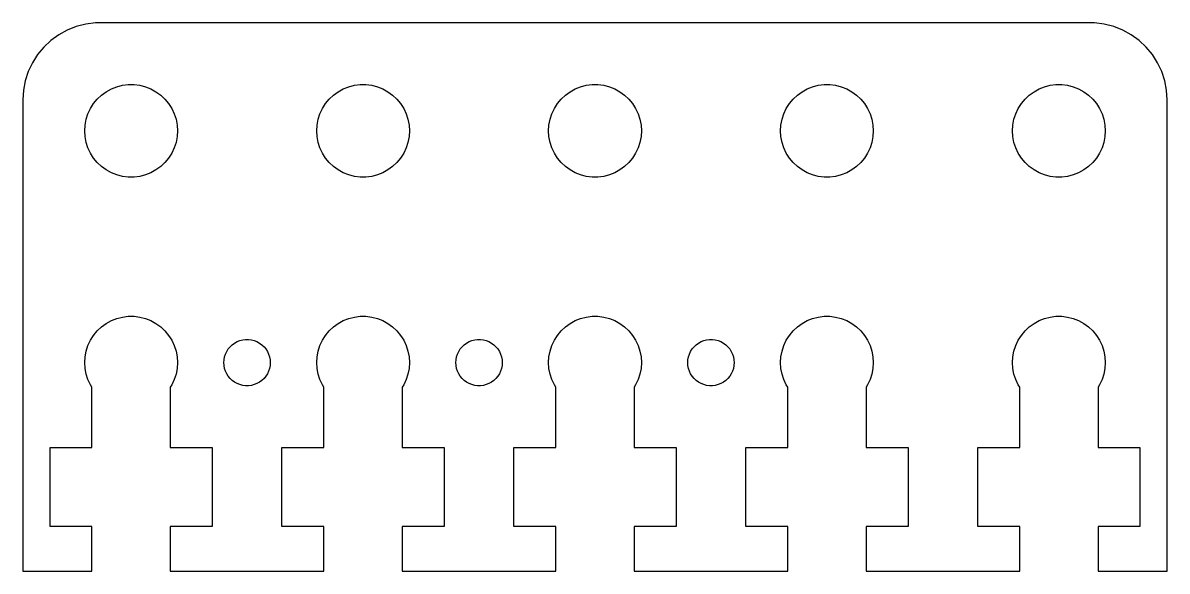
# Model space of a CAD drawing. Header units: metres. Extents: x -37 to 37, y 0 to 152.
# Drawn here: x -37 to 37, y 78 to 113.5 of the extents above; entities that cross this region are included whole.
import ezdxf

# ---------------------------------------------------------------- set-up
doc = ezdxf.new("R2010")
doc.units = ezdxf.units.M

msp = doc.modelspace()

# ---------------------------------------------------------------- linework, layer by layer
for p, q in [((-33.5451, 113.255), (-34.1289, 113.024)), ((-32.9369, 113.411), (-33.5451, 113.255)), ((-32.3139, 113.49), (-32.9369, 113.411)), ((32.3139, 113.49), (-32.3139, 113.49)), ((32.9369, 113.411), (32.3139, 113.49)), ((33.5451, 113.255), (32.9369, 113.411)), ((34.1289, 113.024), (33.5451, 113.255)), ((-34.6791, 112.722), (-35.1871, 112.353)), ((-34.1289, 113.024), (-34.6791, 112.722)), ((34.6791, 112.722), (34.1289, 113.024)), ((35.1871, 112.353), (34.6791, 112.722)), ((-35.6448, 111.923), (-36.0451, 111.439)), ((-35.1871, 112.353), (-35.6448, 111.923)), ((35.6448, 111.923), (35.1871, 112.353)), ((36.0451, 111.439), (35.6448, 111.923)), ((-36.0451, 111.439), (-36.3815, 110.909)), ((36.3815, 110.909), (36.0451, 111.439)), ((-36.6489, 110.341), (-36.8429, 109.743)), ((-36.3815, 110.909), (-36.6489, 110.341)), ((36.6489, 110.341), (36.3815, 110.909)), ((36.8429, 109.743), (36.6489, 110.341)), ((-36.8429, 109.743), (-36.9606, 109.127)), ((36.9606, 109.127), (36.8429, 109.743)), ((-36.9606, 109.127), (-37, 108.5)), ((-32.1869, 108.554), (-31.9123, 108.812)), ((-31.9123, 108.812), (-31.6075, 109.033)), ((-31.6075, 109.033), (-31.2773, 109.214)), ((-31.2773, 109.214), (-30.927, 109.353)), ((-30.927, 109.353), (-30.5621, 109.447)), ((-30.5621, 109.447), (-30.1884, 109.494)), ((-30.1884, 109.494), (-29.8116, 109.494)), ((-29.8116, 109.494), (-29.4379, 109.447)), ((-29.4379, 109.447), (-29.0729, 109.353)), ((-29.0729, 109.353), (-28.7227, 109.214)), ((-28.7227, 109.214), (-28.3925, 109.033)), ((-28.3925, 109.033), (-28.0877, 108.812)), ((-28.0877, 108.812), (-27.8131, 108.554)), ((-17.1869, 108.554), (-16.9123, 108.812)), ((-16.9123, 108.812), (-16.6075, 109.033)), ((-16.6075, 109.033), (-16.2773, 109.214)), ((-16.2773, 109.214), (-15.927, 109.353)), ((-15.927, 109.353), (-15.5621, 109.447)), ((-15.5621, 109.447), (-15.1884, 109.494)), ((-15.1884, 109.494), (-14.8116, 109.494)), ((-14.8116, 109.494), (-14.4379, 109.447)), ((-14.4379, 109.447), (-14.0729, 109.353)), ((-14.0729, 109.353), (-13.7227, 109.214)), ((-13.7227, 109.214), (-13.3925, 109.033)), ((-13.3925, 109.033), (-13.0877, 108.812)), ((-13.0877, 108.812), (-12.8131, 108.554)), ((-2.1869, 108.554), (-1.91226, 108.812)), ((-1.91226, 108.812), (-1.60747, 109.033)), ((-1.60747, 109.033), (-1.27733, 109.214)), ((-1.27733, 109.214), (-0.92705, 109.353)), ((-0.92705, 109.353), (-0.56213, 109.447)), ((-0.56213, 109.447), (-0.18837, 109.494)), ((-0.18837, 109.494), (0.18837, 109.494)), ((0.18837, 109.494), (0.56213, 109.447)), ((0.56213, 109.447), (0.92705, 109.353)), ((0.92705, 109.353), (1.27733, 109.214)), ((1.27733, 109.214), (1.60747, 109.033)), ((1.60747, 109.033), (1.91226, 108.812)), ((1.91226, 108.812), (2.1869, 108.554)), ((12.8131, 108.554), (13.0877, 108.812)), ((13.0877, 108.812), (13.3925, 109.033)), ((13.3925, 109.033), (13.7227, 109.214)), ((13.7227, 109.214), (14.0729, 109.353)), ((14.0729, 109.353), (14.4379, 109.447)), ((14.4379, 109.447), (14.8116, 109.494)), ((14.8116, 109.494), (15.1884, 109.494)), ((15.1884, 109.494), (15.5621, 109.447)), ((15.5621, 109.447), (15.927, 109.353)), ((15.927, 109.353), (16.2773, 109.214)), ((16.2773, 109.214), (16.6075, 109.033)), ((16.6075, 109.033), (16.9123, 108.812)), ((16.9123, 108.812), (17.1869, 108.554)), ((27.8131, 108.554), (28.0877, 108.812)), ((28.0877, 108.812), (28.3925, 109.033)), ((28.3925, 109.033), (28.7227, 109.214)), ((28.7227, 109.214), (29.0729, 109.353)), ((29.0729, 109.353), (29.4379, 109.447)), ((29.4379, 109.447), (29.8116, 109.494)), ((29.8116, 109.494), (30.1884, 109.494)), ((30.1884, 109.494), (30.5621, 109.447)), ((30.5621, 109.447), (30.927, 109.353)), ((30.927, 109.353), (31.2773, 109.214)), ((31.2773, 109.214), (31.6075, 109.033)), ((31.6075, 109.033), (31.9123, 108.812)), ((31.9123, 108.812), (32.1869, 108.554)), ((37, 108.5), (36.9606, 109.127)), ((-37, 108.5), (-37, 78)), ((-32.6289, 107.945), (-32.427, 108.263)), ((-32.427, 108.263), (-32.1869, 108.554)), ((-27.8131, 108.554), (-27.5729, 108.263)), ((-27.5729, 108.263), (-27.3711, 107.945)), ((-17.6289, 107.945), (-17.427, 108.263)), ((-17.427, 108.263), (-17.1869, 108.554)), ((-12.8131, 108.554), (-12.5729, 108.263)), ((-12.5729, 108.263), (-12.3711, 107.945)), ((-2.62891, 107.945), (-2.42705, 108.263)), ((-2.42705, 108.263), (-2.1869, 108.554)), ((2.1869, 108.554), (2.42705, 108.263)), ((2.42705, 108.263), (2.62891, 107.945)), ((12.3711, 107.945), (12.5729, 108.263)), ((12.5729, 108.263), (12.8131, 108.554)), ((17.1869, 108.554), (17.427, 108.263)), ((17.427, 108.263), (17.6289, 107.945)), ((27.3711, 107.945), (27.5729, 108.263)), ((27.5729, 108.263), (27.8131, 108.554)), ((32.1869, 108.554), (32.427, 108.263)), ((32.427, 108.263), (32.6289, 107.945)), ((37, 78), (37, 108.5)), ((-32.9057, 107.246), (-32.7893, 107.604)), ((-32.7893, 107.604), (-32.6289, 107.945)), ((-27.3711, 107.945), (-27.2107, 107.604)), ((-27.2107, 107.604), (-27.0942, 107.246)), ((-17.9057, 107.246), (-17.7893, 107.604)), ((-17.7893, 107.604), (-17.6289, 107.945)), ((-12.3711, 107.945), (-12.2107, 107.604)), ((-12.2107, 107.604), (-12.0942, 107.246)), ((-2.90575, 107.246), (-2.78932, 107.604)), ((-2.78932, 107.604), (-2.62891, 107.945)), ((2.62891, 107.945), (2.78932, 107.604)), ((2.78932, 107.604), (2.90575, 107.246)), ((12.0942, 107.246), (12.2107, 107.604)), ((12.2107, 107.604), (12.3711, 107.945)), ((17.6289, 107.945), (17.7893, 107.604)), ((17.7893, 107.604), (17.9057, 107.246)), ((27.0942, 107.246), (27.2107, 107.604)), ((27.2107, 107.604), (27.3711, 107.945)), ((32.6289, 107.945), (32.7893, 107.604)), ((32.7893, 107.604), (32.9057, 107.246)), ((-33, 106.5), (-32.9763, 106.876)), ((-32.9763, 106.876), (-32.9057, 107.246)), ((-27.0942, 107.246), (-27.0237, 106.876)), ((-27.0237, 106.876), (-27, 106.5)), ((-18, 106.5), (-17.9763, 106.876)), ((-17.9763, 106.876), (-17.9057, 107.246)), ((-12.0942, 107.246), (-12.0237, 106.876)), ((-12.0237, 106.876), (-12, 106.5)), ((-3, 106.5), (-2.97633, 106.876)), ((-2.97633, 106.876), (-2.90575, 107.246)), ((2.90575, 107.246), (2.97633, 106.876)), ((2.97633, 106.876), (3, 106.5)), ((12, 106.5), (12.0237, 106.876)), ((12.0237, 106.876), (12.0942, 107.246)), ((17.9057, 107.246), (17.9763, 106.876)), ((17.9763, 106.876), (18, 106.5)), ((27, 106.5), (27.0237, 106.876)), ((27.0237, 106.876), (27.0942, 107.246)), ((32.9057, 107.246), (32.9763, 106.876)), ((32.9763, 106.876), (33, 106.5)), ((-32.9763, 106.124), (-33, 106.5)), ((-32.9057, 105.754), (-32.9763, 106.124)), ((-27.0237, 106.124), (-27.0942, 105.754)), ((-27, 106.5), (-27.0237, 106.124)), ((-17.9763, 106.124), (-18, 106.5)), ((-17.9057, 105.754), (-17.9763, 106.124)), ((-12.0237, 106.124), (-12.0942, 105.754)), ((-12, 106.5), (-12.0237, 106.124)), ((-2.97633, 106.124), (-3, 106.5)), ((-2.90575, 105.754), (-2.97633, 106.124)), ((2.97633, 106.124), (2.90575, 105.754)), ((3, 106.5), (2.97633, 106.124)), ((12.0237, 106.124), (12, 106.5)), ((12.0942, 105.754), (12.0237, 106.124)), ((17.9763, 106.124), (17.9057, 105.754)), ((18, 106.5), (17.9763, 106.124)), ((27.0237, 106.124), (27, 106.5)), ((27.0942, 105.754), (27.0237, 106.124)), ((32.9763, 106.124), (32.9057, 105.754)), ((33, 106.5), (32.9763, 106.124)), ((-32.7893, 105.396), (-32.9057, 105.754)), ((-32.6289, 105.055), (-32.7893, 105.396)), ((-27.2107, 105.396), (-27.3711, 105.055)), ((-27.0942, 105.754), (-27.2107, 105.396)), ((-17.7893, 105.396), (-17.9057, 105.754)), ((-17.6289, 105.055), (-17.7893, 105.396)), ((-12.2107, 105.396), (-12.3711, 105.055)), ((-12.0942, 105.754), (-12.2107, 105.396)), ((-2.78932, 105.396), (-2.90575, 105.754)), ((-2.62891, 105.055), (-2.78932, 105.396)), ((2.78932, 105.396), (2.62891, 105.055)), ((2.90575, 105.754), (2.78932, 105.396)), ((12.2107, 105.396), (12.0942, 105.754)), ((12.3711, 105.055), (12.2107, 105.396)), ((17.7893, 105.396), (17.6289, 105.055)), ((17.9057, 105.754), (17.7893, 105.396)), ((27.2107, 105.396), (27.0942, 105.754)), ((27.3711, 105.055), (27.2107, 105.396)), ((32.7893, 105.396), (32.6289, 105.055)), ((32.9057, 105.754), (32.7893, 105.396)), ((-32.427, 104.737), (-32.6289, 105.055)), ((-32.1869, 104.446), (-32.427, 104.737)), ((-31.9123, 104.188), (-32.1869, 104.446)), ((-27.8131, 104.446), (-28.0877, 104.188)), ((-27.5729, 104.737), (-27.8131, 104.446)), ((-27.3711, 105.055), (-27.5729, 104.737)), ((-17.427, 104.737), (-17.6289, 105.055)), ((-17.1869, 104.446), (-17.427, 104.737)), ((-16.9123, 104.188), (-17.1869, 104.446)), ((-12.8131, 104.446), (-13.0877, 104.188)), ((-12.5729, 104.737), (-12.8131, 104.446)), ((-12.3711, 105.055), (-12.5729, 104.737)), ((-2.42705, 104.737), (-2.62891, 105.055)), ((-2.1869, 104.446), (-2.42705, 104.737)), ((-1.91226, 104.188), (-2.1869, 104.446)), ((2.1869, 104.446), (1.91226, 104.188)), ((2.42705, 104.737), (2.1869, 104.446)), ((2.62891, 105.055), (2.42705, 104.737)), ((12.5729, 104.737), (12.3711, 105.055)), ((12.8131, 104.446), (12.5729, 104.737)), ((13.0877, 104.188), (12.8131, 104.446)), ((17.1869, 104.446), (16.9123, 104.188)), ((17.427, 104.737), (17.1869, 104.446)), ((17.6289, 105.055), (17.427, 104.737)), ((27.5729, 104.737), (27.3711, 105.055)), ((27.8131, 104.446), (27.5729, 104.737)), ((28.0877, 104.188), (27.8131, 104.446)), ((32.1869, 104.446), (31.9123, 104.188)), ((32.427, 104.737), (32.1869, 104.446)), ((32.6289, 105.055), (32.427, 104.737)), ((-31.6075, 103.967), (-31.9123, 104.188)), ((-31.2773, 103.786), (-31.6075, 103.967)), ((-30.927, 103.647), (-31.2773, 103.786)), ((-30.5621, 103.553), (-30.927, 103.647)), ((-29.0729, 103.647), (-29.4379, 103.553)), ((-28.7227, 103.786), (-29.0729, 103.647)), ((-28.3925, 103.967), (-28.7227, 103.786)), ((-28.0877, 104.188), (-28.3925, 103.967)), ((-16.6075, 103.967), (-16.9123, 104.188)), ((-16.2773, 103.786), (-16.6075, 103.967)), ((-15.927, 103.647), (-16.2773, 103.786)), ((-15.5621, 103.553), (-15.927, 103.647)), ((-14.0729, 103.647), (-14.4379, 103.553)), ((-13.7227, 103.786), (-14.0729, 103.647)), ((-13.3925, 103.967), (-13.7227, 103.786)), ((-13.0877, 104.188), (-13.3925, 103.967)), ((-1.60747, 103.967), (-1.91226, 104.188)), ((-1.27733, 103.786), (-1.60747, 103.967)), ((-0.92705, 103.647), (-1.27733, 103.786)), ((-0.56213, 103.553), (-0.92705, 103.647)), ((0.92705, 103.647), (0.56213, 103.553)), ((1.27733, 103.786), (0.92705, 103.647)), ((1.60747, 103.967), (1.27733, 103.786)), ((1.91226, 104.188), (1.60747, 103.967)), ((13.3925, 103.967), (13.0877, 104.188)), ((13.7227, 103.786), (13.3925, 103.967)), ((14.0729, 103.647), (13.7227, 103.786)), ((14.4379, 103.553), (14.0729, 103.647)), ((15.927, 103.647), (15.5621, 103.553)), ((16.2773, 103.786), (15.927, 103.647)), ((16.6075, 103.967), (16.2773, 103.786)), ((16.9123, 104.188), (16.6075, 103.967)), ((28.3925, 103.967), (28.0877, 104.188)), ((28.7227, 103.786), (28.3925, 103.967)), ((29.0729, 103.647), (28.7227, 103.786)), ((29.4379, 103.553), (29.0729, 103.647)), ((30.927, 103.647), (30.5621, 103.553)), ((31.2773, 103.786), (30.927, 103.647)), ((31.6075, 103.967), (31.2773, 103.786)), ((31.9123, 104.188), (31.6075, 103.967)), ((-30.1884, 103.506), (-30.5621, 103.553)), ((-29.8116, 103.506), (-30.1884, 103.506)), ((-29.4379, 103.553), (-29.8116, 103.506)), ((-15.1884, 103.506), (-15.5621, 103.553)), ((-14.8116, 103.506), (-15.1884, 103.506)), ((-14.4379, 103.553), (-14.8116, 103.506)), ((-0.18837, 103.506), (-0.56213, 103.553)), ((0.18837, 103.506), (-0.18837, 103.506)), ((0.56213, 103.553), (0.18837, 103.506)), ((14.8116, 103.506), (14.4379, 103.553)), ((15.1884, 103.506), (14.8116, 103.506)), ((15.5621, 103.553), (15.1884, 103.506)), ((29.8116, 103.506), (29.4379, 103.553)), ((30.1884, 103.506), (29.8116, 103.506)), ((30.5621, 103.553), (30.1884, 103.506)), ((-31.9123, 93.8115), (-31.6075, 94.033)), ((-31.6075, 94.033), (-31.2773, 94.2145)), ((-31.2773, 94.2145), (-30.927, 94.3532)), ((-30.927, 94.3532), (-30.5621, 94.4469)), ((-30.5621, 94.4469), (-30.1884, 94.4941)), ((-30.1884, 94.4941), (-29.8116, 94.4941)), ((-29.8116, 94.4941), (-29.4379, 94.4469)), ((-29.4379, 94.4469), (-29.0729, 94.3532)), ((-29.0729, 94.3532), (-28.7227, 94.2145)), ((-28.7227, 94.2145), (-28.3925, 94.033)), ((-28.3925, 94.033), (-28.0877, 93.8115)), ((-16.9123, 93.8115), (-16.6075, 94.033)), ((-16.6075, 94.033), (-16.2773, 94.2145)), ((-16.2773, 94.2145), (-15.927, 94.3532)), ((-15.927, 94.3532), (-15.5621, 94.4469)), ((-15.5621, 94.4469), (-15.1884, 94.4941)), ((-15.1884, 94.4941), (-14.8116, 94.4941)), ((-14.8116, 94.4941), (-14.4379, 94.4469)), ((-14.4379, 94.4469), (-14.0729, 94.3532)), ((-14.0729, 94.3532), (-13.7227, 94.2145)), ((-13.7227, 94.2145), (-13.3925, 94.033)), ((-13.3925, 94.033), (-13.0877, 93.8115)), ((-1.91226, 93.8115), (-1.60747, 94.033)), ((-1.60747, 94.033), (-1.27733, 94.2145)), ((-1.27733, 94.2145), (-0.92705, 94.3532)), ((-0.92705, 94.3532), (-0.56213, 94.4469)), ((-0.56213, 94.4469), (-0.18837, 94.4941)), ((-0.18837, 94.4941), (0.18837, 94.4941)), ((0.18837, 94.4941), (0.56213, 94.4469)), ((0.56213, 94.4469), (0.92705, 94.3532)), ((0.92705, 94.3532), (1.27733, 94.2145)), ((1.27733, 94.2145), (1.60747, 94.033)), ((1.60747, 94.033), (1.91226, 93.8115)), ((13.0877, 93.8115), (13.3925, 94.033)), ((13.3925, 94.033), (13.7227, 94.2145)), ((13.7227, 94.2145), (14.0729, 94.3532)), ((14.0729, 94.3532), (14.4379, 94.4469)), ((14.4379, 94.4469), (14.8116, 94.4941)), ((14.8116, 94.4941), (15.1884, 94.4941)), ((15.1884, 94.4941), (15.5621, 94.4469)), ((15.5621, 94.4469), (15.927, 94.3532)), ((15.927, 94.3532), (16.2773, 94.2145)), ((16.2773, 94.2145), (16.6075, 94.033)), ((16.6075, 94.033), (16.9123, 93.8115)), ((28.0877, 93.8115), (28.3925, 94.033)), ((28.3925, 94.033), (28.7227, 94.2145)), ((28.7227, 94.2145), (29.0729, 94.3532)), ((29.0729, 94.3532), (29.4379, 94.4469)), ((29.4379, 94.4469), (29.8116, 94.4941)), ((29.8116, 94.4941), (30.1884, 94.4941)), ((30.1884, 94.4941), (30.5621, 94.4469)), ((30.5621, 94.4469), (30.927, 94.3532)), ((30.927, 94.3532), (31.2773, 94.2145)), ((31.2773, 94.2145), (31.6075, 94.033)), ((31.6075, 94.033), (31.9123, 93.8115)), ((-32.6289, 92.9453), (-32.427, 93.2634)), ((-32.427, 93.2634), (-32.1869, 93.5536)), ((-32.1869, 93.5536), (-31.9123, 93.8115)), ((-28.0877, 93.8115), (-27.8131, 93.5536)), ((-27.8131, 93.5536), (-27.5729, 93.2634)), ((-27.5729, 93.2634), (-27.3711, 92.9453)), ((-17.6289, 92.9453), (-17.427, 93.2634)), ((-17.427, 93.2634), (-17.1869, 93.5536)), ((-17.1869, 93.5536), (-16.9123, 93.8115)), ((-13.0877, 93.8115), (-12.8131, 93.5536)), ((-12.8131, 93.5536), (-12.5729, 93.2634)), ((-12.5729, 93.2634), (-12.3711, 92.9453)), ((-2.62891, 92.9453), (-2.42705, 93.2634)), ((-2.42705, 93.2634), (-2.1869, 93.5536)), ((-2.1869, 93.5536), (-1.91226, 93.8115)), ((1.91226, 93.8115), (2.1869, 93.5536)), ((2.1869, 93.5536), (2.42705, 93.2634)), ((2.42705, 93.2634), (2.62891, 92.9453)), ((12.3711, 92.9453), (12.5729, 93.2634)), ((12.5729, 93.2634), (12.8131, 93.5536)), ((12.8131, 93.5536), (13.0877, 93.8115)), ((16.9123, 93.8115), (17.1869, 93.5536)), ((17.1869, 93.5536), (17.427, 93.2634)), ((17.427, 93.2634), (17.6289, 92.9453)), ((27.3711, 92.9453), (27.5729, 93.2634)), ((27.5729, 93.2634), (27.8131, 93.5536)), ((27.8131, 93.5536), (28.0877, 93.8115)), ((31.9123, 93.8115), (32.1869, 93.5536)), ((32.1869, 93.5536), (32.427, 93.2634)), ((32.427, 93.2634), (32.6289, 92.9453)), ((-32.9057, 92.2461), (-32.7893, 92.6044)), ((-32.7893, 92.6044), (-32.6289, 92.9453)), ((-27.3711, 92.9453), (-27.2107, 92.6044)), ((-27.2107, 92.6044), (-27.0942, 92.2461)), ((-23.7135, 92.3817), (-23.5934, 92.5268)), ((-23.5934, 92.5268), (-23.4561, 92.6558)), ((-23.4561, 92.6558), (-23.3037, 92.7665)), ((-23.3037, 92.7665), (-23.1387, 92.8572)), ((-23.1387, 92.8572), (-22.9635, 92.9266)), ((-22.9635, 92.9266), (-22.7811, 92.9734)), ((-22.7811, 92.9734), (-22.5942, 92.997)), ((-22.5942, 92.997), (-22.4058, 92.997)), ((-22.4058, 92.997), (-22.2189, 92.9734)), ((-22.2189, 92.9734), (-22.0365, 92.9266)), ((-22.0365, 92.9266), (-21.8613, 92.8572)), ((-21.8613, 92.8572), (-21.6963, 92.7665)), ((-21.6963, 92.7665), (-21.5439, 92.6558)), ((-21.5439, 92.6558), (-21.4065, 92.5268)), ((-21.4065, 92.5268), (-21.2865, 92.3817)), ((-17.9057, 92.2461), (-17.7893, 92.6044)), ((-17.7893, 92.6044), (-17.6289, 92.9453)), ((-12.3711, 92.9453), (-12.2107, 92.6044)), ((-12.2107, 92.6044), (-12.0942, 92.2461)), ((-8.71352, 92.3817), (-8.59344, 92.5268)), ((-8.59344, 92.5268), (-8.45613, 92.6558)), ((-8.45613, 92.6558), (-8.30373, 92.7665)), ((-8.30373, 92.7665), (-8.13866, 92.8572)), ((-8.13866, 92.8572), (-7.96352, 92.9266)), ((-7.96352, 92.9266), (-7.78107, 92.9734)), ((-7.78107, 92.9734), (-7.59418, 92.997)), ((-7.59418, 92.997), (-7.40581, 92.997)), ((-7.40581, 92.997), (-7.21892, 92.9734)), ((-7.21892, 92.9734), (-7.03647, 92.9266)), ((-7.03647, 92.9266), (-6.86133, 92.8572)), ((-6.86133, 92.8572), (-6.69626, 92.7665)), ((-6.69626, 92.7665), (-6.54385, 92.6558)), ((-6.54385, 92.6558), (-6.40654, 92.5268)), ((-6.40654, 92.5268), (-6.28647, 92.3817)), ((-2.90575, 92.2461), (-2.78932, 92.6044)), ((-2.78932, 92.6044), (-2.62891, 92.9453)), ((2.62891, 92.9453), (2.78932, 92.6044)), ((2.78932, 92.6044), (2.90575, 92.2461)), ((6.28647, 92.3817), (6.40654, 92.5268)), ((6.40654, 92.5268), (6.54385, 92.6558)), ((6.54385, 92.6558), (6.69626, 92.7665)), ((6.69626, 92.7665), (6.86133, 92.8572)), ((6.86133, 92.8572), (7.03647, 92.9266)), ((7.03647, 92.9266), (7.21892, 92.9734)), ((7.21892, 92.9734), (7.40581, 92.997)), ((7.40581, 92.997), (7.59418, 92.997)), ((7.59418, 92.997), (7.78107, 92.9734)), ((7.78107, 92.9734), (7.96352, 92.9266)), ((7.96352, 92.9266), (8.13866, 92.8572)), ((8.13866, 92.8572), (8.30373, 92.7665)), ((8.30373, 92.7665), (8.45613, 92.6558)), ((8.45613, 92.6558), (8.59344, 92.5268)), ((8.59344, 92.5268), (8.71352, 92.3817)), ((12.0942, 92.2461), (12.2107, 92.6044)), ((12.2107, 92.6044), (12.3711, 92.9453)), ((17.6289, 92.9453), (17.7893, 92.6044)), ((17.7893, 92.6044), (17.9057, 92.2461)), ((27.0942, 92.2461), (27.2107, 92.6044)), ((27.2107, 92.6044), (27.3711, 92.9453)), ((32.6289, 92.9453), (32.7893, 92.6044)), ((32.7893, 92.6044), (32.9057, 92.2461)), ((-33, 91.5), (-32.9763, 91.876)), ((-32.9763, 91.876), (-32.9057, 92.2461)), ((-27.0942, 92.2461), (-27.0237, 91.876)), ((-27.0237, 91.876), (-27, 91.5)), ((-23.9882, 91.688), (-23.9529, 91.873)), ((-23.9529, 91.873), (-23.8947, 92.0522)), ((-23.8947, 92.0522), (-23.8145, 92.2226)), ((-23.8145, 92.2226), (-23.7135, 92.3817)), ((-21.2865, 92.3817), (-21.1855, 92.2226)), ((-21.1855, 92.2226), (-21.1053, 92.0522)), ((-21.1053, 92.0522), (-21.0471, 91.873)), ((-21.0471, 91.873), (-21.0118, 91.688)), ((-18, 91.5), (-17.9763, 91.876)), ((-17.9763, 91.876), (-17.9057, 92.2461)), ((-12.0942, 92.2461), (-12.0237, 91.876)), ((-12.0237, 91.876), (-12, 91.5)), ((-8.98816, 91.688), (-8.95287, 91.873)), ((-8.95287, 91.873), (-8.89465, 92.0522)), ((-8.89465, 92.0522), (-8.81445, 92.2226)), ((-8.81445, 92.2226), (-8.71352, 92.3817)), ((-6.28647, 92.3817), (-6.18553, 92.2226)), ((-6.18553, 92.2226), (-6.10533, 92.0522)), ((-6.10533, 92.0522), (-6.04712, 91.873)), ((-6.04712, 91.873), (-6.01183, 91.688)), ((-3, 91.5), (-2.97633, 91.876)), ((-2.97633, 91.876), (-2.90575, 92.2461)), ((2.90575, 92.2461), (2.97633, 91.876)), ((2.97633, 91.876), (3, 91.5)), ((6.01183, 91.688), (6.04712, 91.873)), ((6.04712, 91.873), (6.10533, 92.0522)), ((6.10533, 92.0522), (6.18553, 92.2226)), ((6.18553, 92.2226), (6.28647, 92.3817)), ((8.71352, 92.3817), (8.81445, 92.2226)), ((8.81445, 92.2226), (8.89465, 92.0522)), ((8.89465, 92.0522), (8.95287, 91.873)), ((8.95287, 91.873), (8.98816, 91.688)), ((12, 91.5), (12.0237, 91.876)), ((12.0237, 91.876), (12.0942, 92.2461)), ((17.9057, 92.2461), (17.9763, 91.876)), ((17.9763, 91.876), (18, 91.5)), ((27, 91.5), (27.0237, 91.876)), ((27.0237, 91.876), (27.0942, 92.2461)), ((32.9057, 92.2461), (32.9763, 91.876)), ((32.9763, 91.876), (33, 91.5)), ((-32.9763, 91.124), (-33, 91.5)), ((-32.9057, 90.7539), (-32.9763, 91.124)), ((-27.0237, 91.124), (-27.0942, 90.7539)), ((-27, 91.5), (-27.0237, 91.124)), ((-24, 91.5), (-23.9882, 91.688)), ((-23.9882, 91.312), (-24, 91.5)), ((-23.9529, 91.127), (-23.9882, 91.312)), ((-23.8947, 90.9478), (-23.9529, 91.127)), ((-21.0471, 91.127), (-21.1053, 90.9478)), ((-21.0118, 91.312), (-21.0471, 91.127)), ((-21.0118, 91.688), (-21, 91.5)), ((-21, 91.5), (-21.0118, 91.312)), ((-17.9763, 91.124), (-18, 91.5)), ((-17.9057, 90.7539), (-17.9763, 91.124)), ((-12.0237, 91.124), (-12.0942, 90.7539)), ((-12, 91.5), (-12.0237, 91.124)), ((-9, 91.5), (-8.98816, 91.688)), ((-8.98816, 91.312), (-9, 91.5)), ((-8.95287, 91.127), (-8.98816, 91.312)), ((-8.89465, 90.9478), (-8.95287, 91.127)), ((-6.04712, 91.127), (-6.10533, 90.9478)), ((-6.01183, 91.312), (-6.04712, 91.127)), ((-6.01183, 91.688), (-6, 91.5)), ((-6, 91.5), (-6.01183, 91.312)), ((-2.97633, 91.124), (-3, 91.5)), ((-2.90575, 90.7539), (-2.97633, 91.124)), ((2.97633, 91.124), (2.90575, 90.7539)), ((3, 91.5), (2.97633, 91.124)), ((6, 91.5), (6.01183, 91.688)), ((6.01183, 91.312), (6, 91.5)), ((6.04712, 91.127), (6.01183, 91.312)), ((6.10533, 90.9478), (6.04712, 91.127)), ((8.95287, 91.127), (8.89465, 90.9478)), ((8.98816, 91.312), (8.95287, 91.127)), ((8.98816, 91.688), (9, 91.5)), ((9, 91.5), (8.98816, 91.312)), ((12.0237, 91.124), (12, 91.5)), ((12.0942, 90.7539), (12.0237, 91.124)), ((17.9763, 91.124), (17.9057, 90.7539)), ((18, 91.5), (17.9763, 91.124)), ((27.0237, 91.124), (27, 91.5)), ((27.0942, 90.7539), (27.0237, 91.124)), ((32.9763, 91.124), (32.9057, 90.7539)), ((33, 91.5), (32.9763, 91.124)), ((-32.7893, 90.3956), (-32.9057, 90.7539)), ((-32.6289, 90.0547), (-32.7893, 90.3956)), ((-27.2107, 90.3956), (-27.3711, 90.0547)), ((-27.0942, 90.7539), (-27.2107, 90.3956)), ((-23.8145, 90.7774), (-23.8947, 90.9478)), ((-23.7135, 90.6183), (-23.8145, 90.7774)), ((-23.5934, 90.4732), (-23.7135, 90.6183)), ((-23.4561, 90.3442), (-23.5934, 90.4732)), ((-23.3037, 90.2335), (-23.4561, 90.3442)), ((-21.5439, 90.3442), (-21.6963, 90.2335)), ((-21.4065, 90.4732), (-21.5439, 90.3442)), ((-21.2865, 90.6183), (-21.4065, 90.4732)), ((-21.1855, 90.7774), (-21.2865, 90.6183)), ((-21.1053, 90.9478), (-21.1855, 90.7774)), ((-17.7893, 90.3956), (-17.9057, 90.7539)), ((-17.6289, 90.0547), (-17.7893, 90.3956)), ((-12.2107, 90.3956), (-12.3711, 90.0547)), ((-12.0942, 90.7539), (-12.2107, 90.3956)), ((-8.81445, 90.7774), (-8.89465, 90.9478)), ((-8.71352, 90.6183), (-8.81445, 90.7774)), ((-8.59344, 90.4732), (-8.71352, 90.6183)), ((-8.45613, 90.3442), (-8.59344, 90.4732)), ((-8.30373, 90.2335), (-8.45613, 90.3442)), ((-6.54385, 90.3442), (-6.69626, 90.2335)), ((-6.40654, 90.4732), (-6.54385, 90.3442)), ((-6.28647, 90.6183), (-6.40654, 90.4732)), ((-6.18553, 90.7774), (-6.28647, 90.6183)), ((-6.10533, 90.9478), (-6.18553, 90.7774)), ((-2.78932, 90.3956), (-2.90575, 90.7539)), ((-2.62891, 90.0547), (-2.78932, 90.3956)), ((2.78932, 90.3956), (2.62891, 90.0547)), ((2.90575, 90.7539), (2.78932, 90.3956)), ((6.18553, 90.7774), (6.10533, 90.9478)), ((6.28647, 90.6183), (6.18553, 90.7774)), ((6.40654, 90.4732), (6.28647, 90.6183)), ((6.54385, 90.3442), (6.40654, 90.4732)), ((6.69626, 90.2335), (6.54385, 90.3442)), ((8.45613, 90.3442), (8.30373, 90.2335)), ((8.59344, 90.4732), (8.45613, 90.3442)), ((8.71352, 90.6183), (8.59344, 90.4732)), ((8.81445, 90.7774), (8.71352, 90.6183)), ((8.89465, 90.9478), (8.81445, 90.7774)), ((12.2107, 90.3956), (12.0942, 90.7539)), ((12.3711, 90.0547), (12.2107, 90.3956)), ((17.7893, 90.3956), (17.6289, 90.0547)), ((17.9057, 90.7539), (17.7893, 90.3956)), ((27.2107, 90.3956), (27.0942, 90.7539)), ((27.3711, 90.0547), (27.2107, 90.3956)), ((32.7893, 90.3956), (32.6289, 90.0547)), ((32.9057, 90.7539), (32.7893, 90.3956)), ((-32.5307, 89.9), (-32.6289, 90.0547)), ((-32.5307, 86), (-32.5307, 89.9)), ((-27.3711, 90.0547), (-27.4693, 89.9)), ((-27.4693, 89.9), (-27.4693, 86)), ((-23.1387, 90.1427), (-23.3037, 90.2335)), ((-22.9635, 90.0734), (-23.1387, 90.1427)), ((-22.7811, 90.0266), (-22.9635, 90.0734)), ((-22.5942, 90.0029), (-22.7811, 90.0266)), ((-22.4058, 90.0029), (-22.5942, 90.0029)), ((-22.2189, 90.0266), (-22.4058, 90.0029)), ((-22.0365, 90.0734), (-22.2189, 90.0266)), ((-21.8613, 90.1427), (-22.0365, 90.0734)), ((-21.6963, 90.2335), (-21.8613, 90.1427)), ((-17.5307, 89.9), (-17.6289, 90.0547)), ((-17.5307, 86), (-17.5307, 89.9)), ((-12.3711, 90.0547), (-12.4693, 89.9)), ((-12.4693, 89.9), (-12.4693, 86)), ((-8.13866, 90.1427), (-8.30373, 90.2335)), ((-7.96352, 90.0734), (-8.13866, 90.1427)), ((-7.78107, 90.0266), (-7.96352, 90.0734)), ((-7.59418, 90.0029), (-7.78107, 90.0266)), ((-7.40581, 90.0029), (-7.59418, 90.0029)), ((-7.21892, 90.0266), (-7.40581, 90.0029)), ((-7.03647, 90.0734), (-7.21892, 90.0266)), ((-6.86133, 90.1427), (-7.03647, 90.0734)), ((-6.69626, 90.2335), (-6.86133, 90.1427)), ((-2.53072, 89.9), (-2.62891, 90.0547)), ((-2.53072, 86), (-2.53072, 89.9)), ((2.62891, 90.0547), (2.53072, 89.9)), ((2.53072, 89.9), (2.53072, 86)), ((6.86133, 90.1427), (6.69626, 90.2335)), ((7.03647, 90.0734), (6.86133, 90.1427)), ((7.21892, 90.0266), (7.03647, 90.0734)), ((7.40581, 90.0029), (7.21892, 90.0266)), ((7.59418, 90.0029), (7.40581, 90.0029)), ((7.78107, 90.0266), (7.59418, 90.0029)), ((7.96352, 90.0734), (7.78107, 90.0266)), ((8.13866, 90.1427), (7.96352, 90.0734)), ((8.30373, 90.2335), (8.13866, 90.1427)), ((12.4693, 89.9), (12.3711, 90.0547)), ((12.4693, 86), (12.4693, 89.9)), ((17.6289, 90.0547), (17.5307, 89.9)), ((17.5307, 89.9), (17.5307, 86)), ((27.4693, 89.9), (27.3711, 90.0547)), ((27.4693, 86), (27.4693, 89.9)), ((32.6289, 90.0547), (32.5307, 89.9)), ((32.5307, 89.9), (32.5307, 86)), ((-35.2462, 80.9), (-35.2462, 86)), ((-35.2462, 86), (-32.5307, 86)), ((-27.4693, 86), (-24.7538, 86)), ((-24.7538, 86), (-24.7538, 80.9)), ((-20.2462, 80.9), (-20.2462, 86)), ((-20.2462, 86), (-17.5307, 86)), ((-12.4693, 86), (-9.75375, 86)), ((-9.75375, 86), (-9.75375, 80.9)), ((-5.24623, 80.9), (-5.24623, 86)), ((-5.24623, 86), (-2.53072, 86)), ((2.53072, 86), (5.24623, 86)), ((5.24623, 86), (5.24623, 80.9)), ((9.75375, 80.9), (9.75375, 86)), ((9.75375, 86), (12.4693, 86)), ((17.5307, 86), (20.2462, 86)), ((20.2462, 86), (20.2462, 80.9)), ((24.7538, 80.9), (24.7538, 86)), ((24.7538, 86), (27.4693, 86)), ((32.5307, 86), (35.2462, 86)), ((35.2462, 86), (35.2462, 80.9)), ((-32.5307, 80.9), (-35.2462, 80.9)), ((-32.5307, 78), (-32.5307, 80.9)), ((-24.7538, 80.9), (-27.4693, 80.9)), ((-27.4693, 80.9), (-27.4693, 78)), ((-17.5307, 80.9), (-20.2462, 80.9)), ((-17.5307, 78), (-17.5307, 80.9)), ((-9.75375, 80.9), (-12.4693, 80.9)), ((-12.4693, 80.9), (-12.4693, 78)), ((-2.53072, 80.9), (-5.24623, 80.9)), ((-2.53072, 78), (-2.53072, 80.9)), ((5.24623, 80.9), (2.53072, 80.9)), ((2.53072, 80.9), (2.53072, 78)), ((12.4693, 80.9), (9.75375, 80.9)), ((12.4693, 78), (12.4693, 80.9)), ((20.2462, 80.9), (17.5307, 80.9)), ((17.5307, 80.9), (17.5307, 78)), ((27.4693, 80.9), (24.7538, 80.9)), ((27.4693, 78), (27.4693, 80.9)), ((35.2462, 80.9), (32.5307, 80.9)), ((32.5307, 80.9), (32.5307, 78)), ((-37, 78), (-32.5307, 78)), ((-27.4693, 78), (-17.5307, 78)), ((-12.4693, 78), (-2.53072, 78)), ((2.53072, 78), (12.4693, 78)), ((17.5307, 78), (27.4693, 78)), ((32.5307, 78), (37, 78))]:
    msp.add_line(p, q)

doc.saveas('drawing.dxf')
